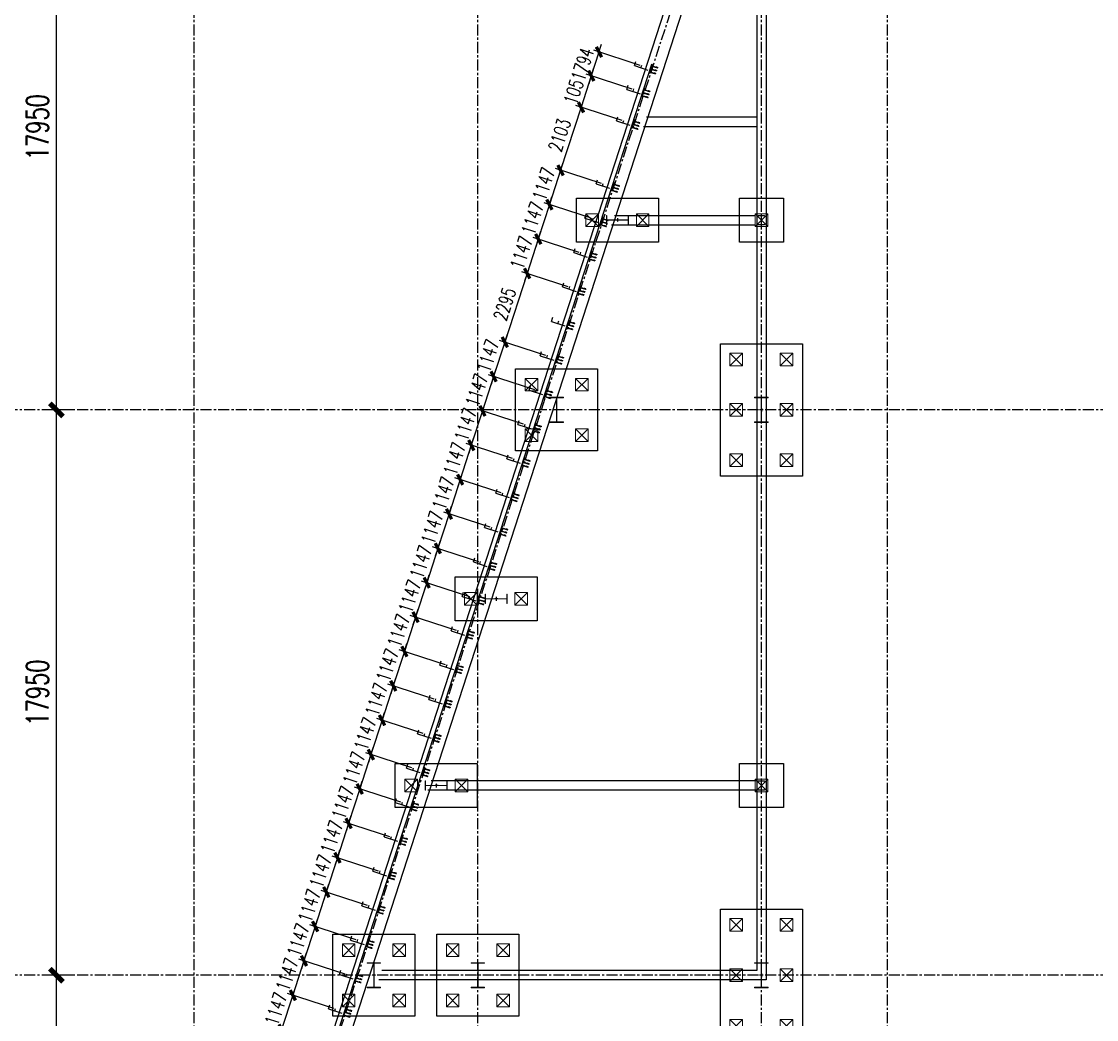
# Model space of a CAD drawing. Extents: x 782294 to 1727252, y -631030 to 17645.
# Drawn here: x 993495 to 1027614, y -552823 to -521138 of the extents above; entities that cross this region are included whole.
import ezdxf

# ---------------------------------------------------------------- set-up
doc = ezdxf.new("R2010")
doc.units = 0
doc.linetypes.add('CENTER', pattern=[2, 1.25, -0.25, 0.25, -0.25])
doc.layers.get('Defpoints').update_dxf_attribs({"color": 210})
for name, color, linetype in [('!ZN1-填充-8', 8, 'Continuous'), ('!ZN3-铝板幕墙-3', 3, 'Continuous'), ('2钢材断面', 2, 'Continuous'), ('30预埋件', 30, 'Continuous'), ('40钢材投影', 40, 'Continuous'), ('A-AXIS-DP', 126, 'Continuous'), ('ALT_CEN-0-30', 1, 'CENTER'), ('DIM', 173, 'Continuous'), ('DOTE', 1, 'CENTER'), ('S-BKL', 4, 'Continuous'), ('S-DOTE1', 140, 'CENTER'), ('S-HATCH1-W', 252, 'Continuous'), ('结构轮廓线', 1, 'Continuous')]:
    doc.layers.add(name, color=color, linetype=linetype)
doc.layers.add('S-col', color=2, linetype='Continuous', lineweight=0)
doc.layers.add('S-zhuang', color=1, linetype='Continuous', lineweight=0)
doc.styles.add('DHTEXT-1', font='romans.shx', dxfattribs={"width": 0.7, "bigfont": 'chinese.shx'})
doc.dimstyles.new('ZN175', dxfattribs={"dimscale": 175, "dimtxt": 2.5, "dimasz": 1.5, "dimexe": 1, "dimexo": 2, "dimgap": 0.9, "dimtad": 1, "dimdec": 0, "dimdsep": 46, "dimtxsty": 'DHTEXT-1', "dimblk": 'ARCHTICK', "dimcen": 2.5, "dimclrd": 173, "dimclre": 173, "dimclrt": 7, "dimazin": 2, "dimtfac": 1, "dimtdec": 0, "dimtix": 1, "dimtmove": 2, "dimatfit": 3, "dimfxl": 0, "dimtolj": 1, "dimtzin": 0, "dimarcsym": 0})
doc.dimstyles.new('ZN280', dxfattribs={"dimscale": 280, "dimtxt": 2.5, "dimasz": 1.5, "dimexe": 1, "dimexo": 2, "dimgap": 0.9, "dimtad": 1, "dimdec": 0, "dimdsep": 46, "dimtxsty": 'DHTEXT-1', "dimblk": 'ARCHTICK', "dimcen": 2.5, "dimclrd": 173, "dimclre": 173, "dimclrt": 7, "dimazin": 2, "dimtfac": 1, "dimtdec": 0, "dimtix": 1, "dimtmove": 2, "dimatfit": 3, "dimfxl": 0, "dimarcsym": 0})

# ---------------------------------------------------------------- blocks, each defined once
blk = doc.blocks.new('_ArchTick')
at = {"color": 0, "linetype": 'ByBlock', "const_width": 0.4}
blk.add_lwpolyline([(-0.5, -0.5), (0.5, 0.5)], dxfattribs=at)
blk = doc.blocks.new('*D1535')
at = {"layer": 'Defpoints', "color": 0, "ltscale": 2800, "transparency": 16777216}
for p in [(-4377, 35900), (-4377, 35900), (-3181, 17950)]:
    blk.add_point(p, dxfattribs=at)
at = {"layer": 'DIM', "color": 173, "linetype": 'ByBlock', "lineweight": -2, "ltscale": 2800, "transparency": 16777216}
for p, q in [((-4377, 17950), (-4377, 35900)), ((-3817, 35900), (-4097, 35900)), ((-3741, 17950), (-4657, 17950))]:
    blk.add_line(p, q, dxfattribs=at)
at = {"layer": 'DIM', "color": 173, "lineweight": -2, "ltscale": 2800, "transparency": 16777216, "xscale": 420, "yscale": 420, "zscale": 420}
for p, rotation in [((-4377, 35900), 90), ((-4377, 17950), 270)]:
    blk.add_blockref('_ArchTick', p, dxfattribs=dict(at, rotation=rotation))
at = {"layer": 'DIM', "color": 7, "ltscale": 2800, "transparency": 16777216, "insert": (-4979, 26925), "char_height": 700, "attachment_point": 5, "rotation": 90, "style": 'DHTEXT-1'}
blk.add_mtext('17950', dxfattribs=at)
blk = doc.blocks.new('*D1536')
at = {"layer": 'Defpoints', "color": 0, "ltscale": 2800, "transparency": 16777216}
for p in [(-4377, 53850), (-4377, 53850), (-4377, 35900)]:
    blk.add_point(p, dxfattribs=at)
at = {"layer": 'DIM', "color": 173, "linetype": 'ByBlock', "lineweight": -2, "ltscale": 2800, "transparency": 16777216}
for p, q in [((-4377, 35900), (-4377, 53850)), ((-3817, 53850), (-4097, 53850)), ((-3817, 35900), (-4097, 35900))]:
    blk.add_line(p, q, dxfattribs=at)
at = {"layer": 'DIM', "color": 173, "lineweight": -2, "ltscale": 2800, "transparency": 16777216, "xscale": 420, "yscale": 420, "zscale": 420}
for p, rotation in [((-4377, 53850), 90), ((-4377, 35900), 270)]:
    blk.add_blockref('_ArchTick', p, dxfattribs=dict(at, rotation=rotation))
at = {"layer": 'DIM', "color": 7, "ltscale": 2800, "transparency": 16777216, "insert": (-4979, 44875), "char_height": 700, "attachment_point": 5, "rotation": 90, "style": 'DHTEXT-1'}
blk.add_mtext('17950', dxfattribs=at)
blk = doc.blocks.new('*D1537')
at = {"layer": 'Defpoints', "color": 0, "ltscale": 2800, "transparency": 16777216}
for p in [(-4377, 71800), (-4377, 71800), (-4377, 53850)]:
    blk.add_point(p, dxfattribs=at)
at = {"layer": 'DIM', "color": 173, "linetype": 'ByBlock', "lineweight": -2, "ltscale": 2800, "transparency": 16777216}
for p, q in [((-4377, 53850), (-4377, 71800)), ((-3817, 71800), (-4097, 71800)), ((-3817, 53850), (-4097, 53850))]:
    blk.add_line(p, q, dxfattribs=at)
at = {"layer": 'DIM', "color": 173, "lineweight": -2, "ltscale": 2800, "transparency": 16777216, "xscale": 420, "yscale": 420, "zscale": 420}
for p, rotation in [((-4377, 71800), 90), ((-4377, 53850), 270)]:
    blk.add_blockref('_ArchTick', p, dxfattribs=dict(at, rotation=rotation))
at = {"layer": 'DIM', "color": 7, "ltscale": 2800, "transparency": 16777216, "insert": (-4979, 62825), "char_height": 700, "attachment_point": 5, "rotation": 90, "style": 'DHTEXT-1'}
blk.add_mtext('17950', dxfattribs=at)
blk = doc.blocks.new('234')
at = {"layer": '!ZN1-填充-8'}
h = blk.add_hatch(color=252, dxfattribs=at)
h.dxf.hatch_style = 1
h.paths.add_polyline_path([(-105, -10), (-113, -10), (-105, -18)])
h = blk.add_hatch(color=252, dxfattribs=at)
h.dxf.hatch_style = 1
h.paths.add_polyline_path([(-95, -18), (-105, -18), (-105, -10), (-95, -10)])
h = blk.add_hatch(color=252, dxfattribs=at)
h.dxf.hatch_style = 1
h.paths.add_polyline_path([(-95, -10), (-87, -10), (-95, -18)])
h = blk.add_hatch(color=252, dxfattribs=at)
h.dxf.hatch_style = 1
h.paths.add_polyline_path([(-5, -10), (-13, -10), (-5, -18)])
h = blk.add_hatch(color=252, dxfattribs=at)
h.dxf.hatch_style = 1
h.paths.add_polyline_path([(5, -18), (-5, -18), (-5, -10), (5, -10)])
h = blk.add_hatch(color=252, dxfattribs=at)
h.dxf.hatch_style = 1
h.paths.add_polyline_path([(5, -10), (13, -10), (5, -18)])
h = blk.add_hatch(color=252, dxfattribs=at)
h.dxf.hatch_style = 1
h.paths.add_polyline_path([(95, -10), (87, -10), (95, -18)])
h = blk.add_hatch(color=252, dxfattribs=at)
h.dxf.hatch_style = 1
h.paths.add_polyline_path([(105, -18), (95, -18), (95, -10), (105, -10)])
h = blk.add_hatch(color=252, dxfattribs=at)
h.dxf.hatch_style = 1
h.paths.add_polyline_path([(105, -10), (113, -10), (105, -18)])
at = {"layer": '2钢材断面'}
for p, q in [((-150, 0), (-150, -10)), ((150, 0), (-150, 0)), ((150, 0), (150, -10)), ((-94, -10), (-150, -10)), ((0, -10), (-94, -10)), ((106, -10), (0, -10)), ((150, -10), (106, -10))]:
    blk.add_line(p, q, dxfattribs=at)
at = {"layer": '40钢材投影'}
for p, q in [((-105, -18), (-113, -10)), ((-105, -10), (-105, -200)), ((-95, -200), (-105, -200)), ((-95, -10), (-95, -200)), ((-95, -18), (-87, -10)), ((-5, -18), (-13, -10)), ((-5, -10), (-5, -200)), ((5, -200), (-5, -200)), ((5, -10), (5, -200)), ((5, -18), (13, -10)), ((95, -18), (87, -10)), ((95, -10), (95, -200)), ((105, -200), (95, -200)), ((105, -10), (105, -200)), ((105, -18), (113, -10))]:
    blk.add_line(p, q, dxfattribs=at)
for points in [[(-95, -172), (-95, -150), (-85, -150), (-85, -200), (-95, -200), (-95, -184)], [(5, -172), (5, -150), (15, -150), (15, -200), (5, -200), (5, -184)], [(105, -172), (105, -150), (115, -150), (115, -200), (105, -200), (105, -184)]]:
    blk.add_lwpolyline(points, dxfattribs=at)
at = {"layer": 'ALT_CEN-0-30', "ltscale": 0.3}
for p, q in [((-100, 0), (-100, -215)), ((0, 0), (0, -215)), ((100, 0), (100, -215))]:
    blk.add_line(p, q, dxfattribs=at)
blk = doc.blocks.new('20250912155743')
at = {"layer": '40钢材投影', "color": 2, "ltscale": 500, "rotation": 72.02175323771911}
blk.add_blockref('234', (0, 0), dxfattribs=at)
at = {"layer": '30预埋件', "style": 'DHTEXT-1', "text_generation_flag": 6, "width": 0.55}
blk.add_attdef('B', (-95, -80), '', height=450, rotation=251.9335, dxfattribs=at)
blk = doc.blocks.new('20250913102846')
at = {"layer": '结构轮廓线', "ltscale": 500}
for p in [(14480, 64680), (14235, 63925), (13910, 62925), (13262, 60925), (12907, 59834), (12553, 58743), (12199, 57652), (11845, 56560), (11491, 55469), (11137, 54378), (10783, 53287), (10429, 52195), (10075, 51104), (9721, 50013), (9367, 48922), (9013, 47830), (8659, 46739), (8305, 45648), (7951, 44557), (7597, 43465), (7242, 42374), (6888, 41283), (6534, 40192), (6180, 39100), (5826, 38009), (5472, 36918), (5118, 35827), (4764, 34735)]:
    blk.add_blockref('20250912155743', p, dxfattribs=at).add_auto_attribs({'B': 'F'})
blk = doc.blocks.new('*D1019')
at = {"layer": 'Defpoints', "color": 0, "ltscale": 1750, "transparency": 16777216}
for p in [(1013459, -522638), (1011578, -522862), (1013214, -523393)]:
    blk.add_point(p, dxfattribs=at)
at = {"layer": 'DIM', "color": 173, "linetype": 'ByBlock', "lineweight": -2, "ltscale": 1750, "transparency": 16777216}
for p, q in [((1011823, -522107), (1011904, -521858)), ((1011823, -522107), (1011578, -522862)), ((1013126, -522530), (1011656, -522053)), ((1012881, -523285), (1011411, -522808)), ((1011578, -522862), (1011497, -523112))]:
    blk.add_line(p, q, dxfattribs=at)
at = {"layer": 'DIM', "color": 173, "lineweight": -2, "ltscale": 1750, "transparency": 16777216, "xscale": 262.5, "yscale": 262.5, "zscale": 262.5}
for p, rotation in [((1011823, -522107), 252.0217532377262), ((1011578, -522862), 72.02175323772624)]:
    blk.add_blockref('_ArchTick', p, dxfattribs=dict(at, rotation=rotation))
at = {"layer": 'DIM', "color": 7, "ltscale": 1750, "transparency": 16777216, "insert": (1011342, -522369), "char_height": 437.5, "attachment_point": 5, "rotation": 72.0218, "style": 'DHTEXT-1'}
blk.add_mtext('\\A1;794', dxfattribs=at)
blk = doc.blocks.new('*D1020')
at = {"layer": 'Defpoints', "color": 0, "ltscale": 1750, "transparency": 16777216}
for p in [(1013214, -523393), (1011253, -523862), (1012889, -524393)]:
    blk.add_point(p, dxfattribs=at)
at = {"layer": 'DIM', "color": 173, "linetype": 'ByBlock', "lineweight": -2, "ltscale": 1750, "transparency": 16777216}
for p, q in [((1011578, -522862), (1011659, -522612)), ((1011578, -522862), (1011253, -523862)), ((1012881, -523285), (1011411, -522808)), ((1012556, -524285), (1011087, -523808)), ((1011253, -523862), (1011172, -524112))]:
    blk.add_line(p, q, dxfattribs=at)
at = {"layer": 'DIM', "color": 173, "lineweight": -2, "ltscale": 1750, "transparency": 16777216, "xscale": 262.5, "yscale": 262.5, "zscale": 262.5}
for p, rotation in [((1011578, -522862), 252.0217532377263), ((1011253, -523862), 72.02175323772629)]:
    blk.add_blockref('_ArchTick', p, dxfattribs=dict(at, rotation=rotation))
at = {"layer": 'DIM', "color": 7, "ltscale": 1750, "transparency": 16777216, "insert": (1011057, -523246), "char_height": 437.5, "attachment_point": 5, "rotation": 72.0218, "style": 'DHTEXT-1'}
blk.add_mtext('\\A1;1051', dxfattribs=at)
blk = doc.blocks.new('*D1021')
at = {"layer": 'Defpoints', "color": 0, "ltscale": 1750, "transparency": 16777216}
for p in [(1012889, -524393), (1010604, -525862), (1012240, -526393)]:
    blk.add_point(p, dxfattribs=at)
at = {"layer": 'DIM', "color": 173, "linetype": 'ByBlock', "lineweight": -2, "ltscale": 1750, "transparency": 16777216}
for p, q in [((1011253, -523862), (1010604, -525862)), ((1012556, -524285), (1011087, -523808)), ((1011907, -526285), (1010438, -525808))]:
    blk.add_line(p, q, dxfattribs=at)
at = {"layer": 'DIM', "color": 173, "lineweight": -2, "ltscale": 1750, "transparency": 16777216, "xscale": 262.5, "yscale": 262.5, "zscale": 262.5}
for p, rotation in [((1011253, -523862), 72.02175323772632), ((1010604, -525862), 252.0217532377263)]:
    blk.add_blockref('_ArchTick', p, dxfattribs=dict(at, rotation=rotation))
at = {"layer": 'DIM', "color": 7, "ltscale": 1750, "transparency": 16777216, "insert": (1010571, -524746), "char_height": 437.5, "attachment_point": 5, "rotation": 72.0218, "style": 'DHTEXT-1'}
blk.add_mtext('\\A1;2103', dxfattribs=at)
blk = doc.blocks.new('*D1022')
at = {"layer": 'Defpoints', "color": 0, "ltscale": 1750, "transparency": 16777216}
for p in [(1012240, -526393), (1010250, -526953), (1011886, -527484)]:
    blk.add_point(p, dxfattribs=at)
at = {"layer": 'DIM', "color": 173, "linetype": 'ByBlock', "lineweight": -2, "ltscale": 1750, "transparency": 16777216}
for p, q in [((1010604, -525862), (1010685, -525612)), ((1010604, -525862), (1010250, -526953)), ((1011907, -526285), (1010438, -525808)), ((1011553, -527376), (1010084, -526899)), ((1010250, -526953), (1010169, -527203))]:
    blk.add_line(p, q, dxfattribs=at)
at = {"layer": 'DIM', "color": 173, "lineweight": -2, "ltscale": 1750, "transparency": 16777216, "xscale": 262.5, "yscale": 262.5, "zscale": 262.5}
for p, rotation in [((1010604, -525862), 252.0217532377263), ((1010250, -526953), 72.02175323772629)]:
    blk.add_blockref('_ArchTick', p, dxfattribs=dict(at, rotation=rotation))
at = {"layer": 'DIM', "color": 7, "ltscale": 1750, "transparency": 16777216, "insert": (1010069, -526292), "char_height": 437.5, "attachment_point": 5, "rotation": 72.0218, "style": 'DHTEXT-1'}
blk.add_mtext('\\A1;1147', dxfattribs=at)
blk = doc.blocks.new('*D1023')
at = {"layer": 'Defpoints', "color": 0, "ltscale": 1750, "transparency": 16777216}
for p in [(1011886, -527484), (1009896, -528045), (1011532, -528575)]:
    blk.add_point(p, dxfattribs=at)
at = {"layer": 'DIM', "color": 173, "linetype": 'ByBlock', "lineweight": -2, "ltscale": 1750, "transparency": 16777216}
for p, q in [((1010250, -526953), (1010331, -526704)), ((1010250, -526953), (1009896, -528045)), ((1011553, -527376), (1010084, -526899)), ((1011199, -528467), (1009729, -527991)), ((1009896, -528045), (1009815, -528294))]:
    blk.add_line(p, q, dxfattribs=at)
at = {"layer": 'DIM', "color": 173, "lineweight": -2, "ltscale": 1750, "transparency": 16777216, "xscale": 262.5, "yscale": 262.5, "zscale": 262.5}
for p, rotation in [((1010250, -526953), 252.0217532377263), ((1009896, -528045), 72.02175323772629)]:
    blk.add_blockref('_ArchTick', p, dxfattribs=dict(at, rotation=rotation))
at = {"layer": 'DIM', "color": 7, "ltscale": 1750, "transparency": 16777216, "insert": (1009715, -527383), "char_height": 437.5, "attachment_point": 5, "rotation": 72.0218, "style": 'DHTEXT-1'}
blk.add_mtext('\\A1;1147', dxfattribs=at)
blk = doc.blocks.new('*D1024')
at = {"layer": 'Defpoints', "color": 0, "ltscale": 1750, "transparency": 16777216}
for p in [(1011532, -528575), (1009542, -529136), (1011178, -529667)]:
    blk.add_point(p, dxfattribs=at)
at = {"layer": 'DIM', "color": 173, "linetype": 'ByBlock', "lineweight": -2, "ltscale": 1750, "transparency": 16777216}
for p, q in [((1009896, -528045), (1009977, -527795)), ((1009896, -528045), (1009542, -529136)), ((1011199, -528467), (1009729, -527991)), ((1010845, -529559), (1009375, -529082)), ((1009542, -529136), (1009461, -529385))]:
    blk.add_line(p, q, dxfattribs=at)
at = {"layer": 'DIM', "color": 173, "lineweight": -2, "ltscale": 1750, "transparency": 16777216, "xscale": 262.5, "yscale": 262.5, "zscale": 262.5}
for p, rotation in [((1009896, -528045), 252.0217532377263), ((1009542, -529136), 72.02175323772629)]:
    blk.add_blockref('_ArchTick', p, dxfattribs=dict(at, rotation=rotation))
at = {"layer": 'DIM', "color": 7, "ltscale": 1750, "transparency": 16777216, "insert": (1009361, -528474), "char_height": 437.5, "attachment_point": 5, "rotation": 72.0218, "style": 'DHTEXT-1'}
blk.add_mtext('\\A1;1147', dxfattribs=at)
blk = doc.blocks.new('*D1025')
at = {"layer": 'Defpoints', "color": 0, "ltscale": 1750, "transparency": 16777216}
for p in [(1011178, -529667), (1008834, -531318), (1010470, -531849)]:
    blk.add_point(p, dxfattribs=at)
at = {"layer": 'DIM', "color": 173, "linetype": 'ByBlock', "lineweight": -2, "ltscale": 1750, "transparency": 16777216}
for p, q in [((1009542, -529136), (1008834, -531318)), ((1010845, -529559), (1009375, -529082)), ((1010137, -531741), (1008667, -531264))]:
    blk.add_line(p, q, dxfattribs=at)
at = {"layer": 'DIM', "color": 173, "lineweight": -2, "ltscale": 1750, "transparency": 16777216, "xscale": 262.5, "yscale": 262.5, "zscale": 262.5}
for p, rotation in [((1009542, -529136), 72.02175323772632), ((1008834, -531318), 252.0217532377263)]:
    blk.add_blockref('_ArchTick', p, dxfattribs=dict(at, rotation=rotation))
at = {"layer": 'DIM', "color": 7, "ltscale": 1750, "transparency": 16777216, "insert": (1008830, -530111), "char_height": 437.5, "attachment_point": 5, "rotation": 72.0218, "style": 'DHTEXT-1'}
blk.add_mtext('\\A1;2295', dxfattribs=at)
blk = doc.blocks.new('*D1026')
at = {"layer": 'Defpoints', "color": 0, "ltscale": 1750, "transparency": 16777216}
for p in [(1010470, -531849), (1008479, -532410), (1010116, -532940)]:
    blk.add_point(p, dxfattribs=at)
at = {"layer": 'DIM', "color": 173, "linetype": 'ByBlock', "lineweight": -2, "ltscale": 1750, "transparency": 16777216}
for p, q in [((1008834, -531318), (1008915, -531069)), ((1008834, -531318), (1008479, -532410)), ((1010137, -531741), (1008667, -531264)), ((1009783, -532832), (1008313, -532355)), ((1008479, -532410), (1008398, -532659))]:
    blk.add_line(p, q, dxfattribs=at)
at = {"layer": 'DIM', "color": 173, "lineweight": -2, "ltscale": 1750, "transparency": 16777216, "xscale": 262.5, "yscale": 262.5, "zscale": 262.5}
for p, rotation in [((1008834, -531318), 252.0217532377263), ((1008479, -532410), 72.02175323772629)]:
    blk.add_blockref('_ArchTick', p, dxfattribs=dict(at, rotation=rotation))
at = {"layer": 'DIM', "color": 7, "ltscale": 1750, "transparency": 16777216, "insert": (1008299, -531748), "char_height": 437.5, "attachment_point": 5, "rotation": 72.0218, "style": 'DHTEXT-1'}
blk.add_mtext('\\A1;1147', dxfattribs=at)
blk = doc.blocks.new('*D1027')
at = {"layer": 'Defpoints', "color": 0, "ltscale": 1750, "transparency": 16777216}
for p in [(1010116, -532940), (1008125, -533501), (1009762, -534032)]:
    blk.add_point(p, dxfattribs=at)
at = {"layer": 'DIM', "color": 173, "linetype": 'ByBlock', "lineweight": -2, "ltscale": 1750, "transparency": 16777216}
for p, q in [((1008479, -532410), (1008561, -532160)), ((1008479, -532410), (1008125, -533501)), ((1009783, -532832), (1008313, -532355)), ((1009429, -533924), (1007959, -533447)), ((1008125, -533501), (1008044, -533750))]:
    blk.add_line(p, q, dxfattribs=at)
at = {"layer": 'DIM', "color": 173, "lineweight": -2, "ltscale": 1750, "transparency": 16777216, "xscale": 262.5, "yscale": 262.5, "zscale": 262.5}
for p, rotation in [((1008479, -532410), 252.0217532377263), ((1008125, -533501), 72.02175323772629)]:
    blk.add_blockref('_ArchTick', p, dxfattribs=dict(at, rotation=rotation))
at = {"layer": 'DIM', "color": 7, "ltscale": 1750, "transparency": 16777216, "insert": (1007945, -532839), "char_height": 437.5, "attachment_point": 5, "rotation": 72.0218, "style": 'DHTEXT-1'}
blk.add_mtext('\\A1;1147', dxfattribs=at)
blk = doc.blocks.new('*D1028')
at = {"layer": 'Defpoints', "color": 0, "ltscale": 1750, "transparency": 16777216}
for p in [(1009762, -534032), (1007771, -534592), (1009408, -535123)]:
    blk.add_point(p, dxfattribs=at)
at = {"layer": 'DIM', "color": 173, "linetype": 'ByBlock', "lineweight": -2, "ltscale": 1750, "transparency": 16777216}
for p, q in [((1008125, -533501), (1008206, -533251)), ((1008125, -533501), (1007771, -534592)), ((1009429, -533924), (1007959, -533447)), ((1009075, -535015), (1007605, -534538)), ((1007771, -534592), (1007690, -534842))]:
    blk.add_line(p, q, dxfattribs=at)
at = {"layer": 'DIM', "color": 173, "lineweight": -2, "ltscale": 1750, "transparency": 16777216, "xscale": 262.5, "yscale": 262.5, "zscale": 262.5}
for p, rotation in [((1008125, -533501), 252.0217532377263), ((1007771, -534592), 72.02175323772629)]:
    blk.add_blockref('_ArchTick', p, dxfattribs=dict(at, rotation=rotation))
at = {"layer": 'DIM', "color": 7, "ltscale": 1750, "transparency": 16777216, "insert": (1007590, -533930), "char_height": 437.5, "attachment_point": 5, "rotation": 72.0218, "style": 'DHTEXT-1'}
blk.add_mtext('\\A1;1147', dxfattribs=at)
blk = doc.blocks.new('*D1029')
at = {"layer": 'Defpoints', "color": 0, "ltscale": 1750, "transparency": 16777216}
for p in [(1009408, -535123), (1007417, -535683), (1009054, -536214)]:
    blk.add_point(p, dxfattribs=at)
at = {"layer": 'DIM', "color": 173, "linetype": 'ByBlock', "lineweight": -2, "ltscale": 1750, "transparency": 16777216}
for p, q in [((1007771, -534592), (1007417, -535683)), ((1009075, -535015), (1007605, -534538)), ((1007771, -534592), (1007852, -534342)), ((1008721, -536106), (1007251, -535629)), ((1007417, -535683), (1007336, -535933))]:
    blk.add_line(p, q, dxfattribs=at)
at = {"layer": 'DIM', "color": 173, "lineweight": -2, "ltscale": 1750, "transparency": 16777216, "xscale": 262.5, "yscale": 262.5, "zscale": 262.5}
for p, rotation in [((1007771, -534592), 252.0217532377263), ((1007417, -535683), 72.02175323772629)]:
    blk.add_blockref('_ArchTick', p, dxfattribs=dict(at, rotation=rotation))
at = {"layer": 'DIM', "color": 7, "ltscale": 1750, "transparency": 16777216, "insert": (1007236, -535021), "char_height": 437.5, "attachment_point": 5, "rotation": 72.0218, "style": 'DHTEXT-1'}
blk.add_mtext('\\A1;1147', dxfattribs=at)
blk = doc.blocks.new('*D1030')
at = {"layer": 'Defpoints', "color": 0, "ltscale": 1750, "transparency": 16777216}
for p in [(1009054, -536214), (1007063, -536774), (1008699, -537305)]:
    blk.add_point(p, dxfattribs=at)
at = {"layer": 'DIM', "color": 173, "linetype": 'ByBlock', "lineweight": -2, "ltscale": 1750, "transparency": 16777216}
for p, q in [((1008721, -536106), (1007251, -535629)), ((1007417, -535683), (1007498, -535434)), ((1007417, -535683), (1007063, -536774)), ((1008367, -537197), (1006897, -536720)), ((1007063, -536774), (1006982, -537024))]:
    blk.add_line(p, q, dxfattribs=at)
at = {"layer": 'DIM', "color": 173, "lineweight": -2, "ltscale": 1750, "transparency": 16777216, "xscale": 262.5, "yscale": 262.5, "zscale": 262.5}
for p, rotation in [((1007417, -535683), 252.0217532377263), ((1007063, -536774), 72.02175323772629)]:
    blk.add_blockref('_ArchTick', p, dxfattribs=dict(at, rotation=rotation))
at = {"layer": 'DIM', "color": 7, "ltscale": 1750, "transparency": 16777216, "insert": (1006882, -536113), "char_height": 437.5, "attachment_point": 5, "rotation": 72.0218, "style": 'DHTEXT-1'}
blk.add_mtext('\\A1;1147', dxfattribs=at)
blk = doc.blocks.new('*D1031')
at = {"layer": 'Defpoints', "color": 0, "ltscale": 1750, "transparency": 16777216}
for p in [(1008699, -537305), (1006709, -537866), (1008345, -538397)]:
    blk.add_point(p, dxfattribs=at)
at = {"layer": 'DIM', "color": 173, "linetype": 'ByBlock', "lineweight": -2, "ltscale": 1750, "transparency": 16777216}
for p, q in [((1007063, -536774), (1007144, -536525)), ((1007063, -536774), (1006709, -537866)), ((1008367, -537197), (1006897, -536720)), ((1008012, -538289), (1006542, -537812)), ((1006709, -537866), (1006628, -538115))]:
    blk.add_line(p, q, dxfattribs=at)
at = {"layer": 'DIM', "color": 173, "lineweight": -2, "ltscale": 1750, "transparency": 16777216, "xscale": 262.5, "yscale": 262.5, "zscale": 262.5}
for p, rotation in [((1007063, -536774), 252.0217532377263), ((1006709, -537866), 72.02175323772629)]:
    blk.add_blockref('_ArchTick', p, dxfattribs=dict(at, rotation=rotation))
at = {"layer": 'DIM', "color": 7, "ltscale": 1750, "transparency": 16777216, "insert": (1006528, -537204), "char_height": 437.5, "attachment_point": 5, "rotation": 72.0218, "style": 'DHTEXT-1'}
blk.add_mtext('\\A1;1147', dxfattribs=at)
blk = doc.blocks.new('*D1032')
at = {"layer": 'Defpoints', "color": 0, "ltscale": 1750, "transparency": 16777216}
for p in [(1008345, -538397), (1006355, -538957), (1007991, -539488)]:
    blk.add_point(p, dxfattribs=at)
at = {"layer": 'DIM', "color": 173, "linetype": 'ByBlock', "lineweight": -2, "ltscale": 1750, "transparency": 16777216}
for p, q in [((1006709, -537866), (1006790, -537616)), ((1006709, -537866), (1006355, -538957)), ((1008012, -538289), (1006542, -537812)), ((1007658, -539380), (1006188, -538903)), ((1006355, -538957), (1006274, -539207))]:
    blk.add_line(p, q, dxfattribs=at)
at = {"layer": 'DIM', "color": 173, "lineweight": -2, "ltscale": 1750, "transparency": 16777216, "xscale": 262.5, "yscale": 262.5, "zscale": 262.5}
for p, rotation in [((1006709, -537866), 252.0217532377263), ((1006355, -538957), 72.02175323772629)]:
    blk.add_blockref('_ArchTick', p, dxfattribs=dict(at, rotation=rotation))
at = {"layer": 'DIM', "color": 7, "ltscale": 1750, "transparency": 16777216, "insert": (1006174, -538295), "char_height": 437.5, "attachment_point": 5, "rotation": 72.0218, "style": 'DHTEXT-1'}
blk.add_mtext('\\A1;1147', dxfattribs=at)
blk = doc.blocks.new('*D1033')
at = {"layer": 'Defpoints', "color": 0, "ltscale": 1750, "transparency": 16777216}
for p in [(1007991, -539488), (1006001, -540048), (1007637, -540579)]:
    blk.add_point(p, dxfattribs=at)
at = {"layer": 'DIM', "color": 173, "linetype": 'ByBlock', "lineweight": -2, "ltscale": 1750, "transparency": 16777216}
for p, q in [((1006355, -538957), (1006436, -538707)), ((1006355, -538957), (1006001, -540048)), ((1007658, -539380), (1006188, -538903)), ((1007304, -540471), (1005834, -539994)), ((1006001, -540048), (1005920, -540298))]:
    blk.add_line(p, q, dxfattribs=at)
at = {"layer": 'DIM', "color": 173, "lineweight": -2, "ltscale": 1750, "transparency": 16777216, "xscale": 262.5, "yscale": 262.5, "zscale": 262.5}
for p, rotation in [((1006355, -538957), 252.0217532377263), ((1006001, -540048), 72.02175323772629)]:
    blk.add_blockref('_ArchTick', p, dxfattribs=dict(at, rotation=rotation))
at = {"layer": 'DIM', "color": 7, "ltscale": 1750, "transparency": 16777216, "insert": (1005820, -539386), "char_height": 437.5, "attachment_point": 5, "rotation": 72.0218, "style": 'DHTEXT-1'}
blk.add_mtext('\\A1;1147', dxfattribs=at)
blk = doc.blocks.new('*D1034')
at = {"layer": 'Defpoints', "color": 0, "ltscale": 1750, "transparency": 16777216}
for p in [(1007637, -540579), (1005647, -541139), (1007283, -541671)]:
    blk.add_point(p, dxfattribs=at)
at = {"layer": 'DIM', "color": 173, "linetype": 'ByBlock', "lineweight": -2, "ltscale": 1750, "transparency": 16777216}
for p, q in [((1006001, -540048), (1005647, -541139)), ((1007304, -540471), (1005834, -539994)), ((1006001, -540048), (1006082, -539798)), ((1006950, -541562), (1005480, -541085)), ((1005647, -541139), (1005566, -541389))]:
    blk.add_line(p, q, dxfattribs=at)
at = {"layer": 'DIM', "color": 173, "lineweight": -2, "ltscale": 1750, "transparency": 16777216, "xscale": 262.5, "yscale": 262.5, "zscale": 262.5}
for p, rotation in [((1006001, -540048), 252.0217532377263), ((1005647, -541139), 72.02175323772629)]:
    blk.add_blockref('_ArchTick', p, dxfattribs=dict(at, rotation=rotation))
at = {"layer": 'DIM', "color": 7, "ltscale": 1750, "transparency": 16777216, "insert": (1005466, -540478), "char_height": 437.5, "attachment_point": 5, "rotation": 72.0218, "style": 'DHTEXT-1'}
blk.add_mtext('\\A1;1147', dxfattribs=at)
blk = doc.blocks.new('*D1035')
at = {"layer": 'Defpoints', "color": 0, "ltscale": 1750, "transparency": 16777216}
for p in [(1007283, -541671), (1005293, -542231), (1006929, -542762)]:
    blk.add_point(p, dxfattribs=at)
at = {"layer": 'DIM', "color": 173, "linetype": 'ByBlock', "lineweight": -2, "ltscale": 1750, "transparency": 16777216}
for p, q in [((1006950, -541562), (1005480, -541085)), ((1005647, -541139), (1005728, -540890)), ((1005647, -541139), (1005293, -542231)), ((1006596, -542654), (1005126, -542177)), ((1005293, -542231), (1005212, -542480))]:
    blk.add_line(p, q, dxfattribs=at)
at = {"layer": 'DIM', "color": 173, "lineweight": -2, "ltscale": 1750, "transparency": 16777216, "xscale": 262.5, "yscale": 262.5, "zscale": 262.5}
for p, rotation in [((1005647, -541139), 252.0217532377263), ((1005293, -542231), 72.02175323772629)]:
    blk.add_blockref('_ArchTick', p, dxfattribs=dict(at, rotation=rotation))
at = {"layer": 'DIM', "color": 7, "ltscale": 1750, "transparency": 16777216, "insert": (1005112, -541569), "char_height": 437.5, "attachment_point": 5, "rotation": 72.0218, "style": 'DHTEXT-1'}
blk.add_mtext('\\A1;1147', dxfattribs=at)
blk = doc.blocks.new('*D1036')
at = {"layer": 'Defpoints', "color": 0, "ltscale": 1750, "transparency": 16777216}
for p in [(1006929, -542762), (1004938, -543322), (1006575, -543853)]:
    blk.add_point(p, dxfattribs=at)
at = {"layer": 'DIM', "color": 173, "linetype": 'ByBlock', "lineweight": -2, "ltscale": 1750, "transparency": 16777216}
for p, q in [((1005293, -542231), (1005374, -541981)), ((1005293, -542231), (1004938, -543322)), ((1006596, -542654), (1005126, -542177)), ((1006242, -543745), (1004772, -543268)), ((1004938, -543322), (1004857, -543572))]:
    blk.add_line(p, q, dxfattribs=at)
at = {"layer": 'DIM', "color": 173, "lineweight": -2, "ltscale": 1750, "transparency": 16777216, "xscale": 262.5, "yscale": 262.5, "zscale": 262.5}
for p, rotation in [((1005293, -542231), 252.0217532377263), ((1004938, -543322), 72.02175323772629)]:
    blk.add_blockref('_ArchTick', p, dxfattribs=dict(at, rotation=rotation))
at = {"layer": 'DIM', "color": 7, "ltscale": 1750, "transparency": 16777216, "insert": (1004758, -542660), "char_height": 437.5, "attachment_point": 5, "rotation": 72.0218, "style": 'DHTEXT-1'}
blk.add_mtext('\\A1;1147', dxfattribs=at)
blk = doc.blocks.new('*D1037')
at = {"layer": 'Defpoints', "color": 0, "ltscale": 1750, "transparency": 16777216}
for p in [(1006575, -543853), (1004584, -544413), (1006221, -544944)]:
    blk.add_point(p, dxfattribs=at)
at = {"layer": 'DIM', "color": 173, "linetype": 'ByBlock', "lineweight": -2, "ltscale": 1750, "transparency": 16777216}
for p, q in [((1004938, -543322), (1005019, -543072)), ((1004938, -543322), (1004584, -544413)), ((1006242, -543745), (1004772, -543268)), ((1005888, -544836), (1004418, -544359)), ((1004584, -544413), (1004503, -544663))]:
    blk.add_line(p, q, dxfattribs=at)
at = {"layer": 'DIM', "color": 173, "lineweight": -2, "ltscale": 1750, "transparency": 16777216, "xscale": 262.5, "yscale": 262.5, "zscale": 262.5}
for p, rotation in [((1004938, -543322), 252.0217532377263), ((1004584, -544413), 72.02175323772629)]:
    blk.add_blockref('_ArchTick', p, dxfattribs=dict(at, rotation=rotation))
at = {"layer": 'DIM', "color": 7, "ltscale": 1750, "transparency": 16777216, "insert": (1004403, -543751), "char_height": 437.5, "attachment_point": 5, "rotation": 72.0218, "style": 'DHTEXT-1'}
blk.add_mtext('\\A1;1147', dxfattribs=at)
blk = doc.blocks.new('*D1038')
at = {"layer": 'Defpoints', "color": 0, "ltscale": 1750, "transparency": 16777216}
for p in [(1006221, -544944), (1004230, -545504), (1005867, -546035)]:
    blk.add_point(p, dxfattribs=at)
at = {"layer": 'DIM', "color": 173, "linetype": 'ByBlock', "lineweight": -2, "ltscale": 1750, "transparency": 16777216}
for p, q in [((1004584, -544413), (1004665, -544163)), ((1004584, -544413), (1004230, -545504)), ((1005888, -544836), (1004418, -544359)), ((1005534, -545927), (1004064, -545450)), ((1004230, -545504), (1004149, -545754))]:
    blk.add_line(p, q, dxfattribs=at)
at = {"layer": 'DIM', "color": 173, "lineweight": -2, "ltscale": 1750, "transparency": 16777216, "xscale": 262.5, "yscale": 262.5, "zscale": 262.5}
for p, rotation in [((1004584, -544413), 252.0217532377263), ((1004230, -545504), 72.02175323772629)]:
    blk.add_blockref('_ArchTick', p, dxfattribs=dict(at, rotation=rotation))
at = {"layer": 'DIM', "color": 7, "ltscale": 1750, "transparency": 16777216, "insert": (1004049, -544843), "char_height": 437.5, "attachment_point": 5, "rotation": 72.0218, "style": 'DHTEXT-1'}
blk.add_mtext('\\A1;1147', dxfattribs=at)
blk = doc.blocks.new('*D1039')
at = {"layer": 'Defpoints', "color": 0, "ltscale": 1750, "transparency": 16777216}
for p in [(1005867, -546035), (1003876, -546596), (1005513, -547127)]:
    blk.add_point(p, dxfattribs=at)
at = {"layer": 'DIM', "color": 173, "linetype": 'ByBlock', "lineweight": -2, "ltscale": 1750, "transparency": 16777216}
for p, q in [((1004230, -545504), (1003876, -546596)), ((1005534, -545927), (1004064, -545450)), ((1004230, -545504), (1004311, -545255)), ((1005180, -547019), (1003710, -546542)), ((1003876, -546596), (1003795, -546845))]:
    blk.add_line(p, q, dxfattribs=at)
at = {"layer": 'DIM', "color": 173, "lineweight": -2, "ltscale": 1750, "transparency": 16777216, "xscale": 262.5, "yscale": 262.5, "zscale": 262.5}
for p, rotation in [((1004230, -545504), 252.0217532377263), ((1003876, -546596), 72.02175323772629)]:
    blk.add_blockref('_ArchTick', p, dxfattribs=dict(at, rotation=rotation))
at = {"layer": 'DIM', "color": 7, "ltscale": 1750, "transparency": 16777216, "insert": (1003695, -545934), "char_height": 437.5, "attachment_point": 5, "rotation": 72.0218, "style": 'DHTEXT-1'}
blk.add_mtext('\\A1;1147', dxfattribs=at)
blk = doc.blocks.new('*D1040')
at = {"layer": 'Defpoints', "color": 0, "ltscale": 1750, "transparency": 16777216}
for p in [(1005513, -547127), (1003522, -547687), (1005159, -548218)]:
    blk.add_point(p, dxfattribs=at)
at = {"layer": 'DIM', "color": 173, "linetype": 'ByBlock', "lineweight": -2, "ltscale": 1750, "transparency": 16777216}
for p, q in [((1005180, -547019), (1003710, -546542)), ((1003876, -546596), (1003957, -546346)), ((1003876, -546596), (1003522, -547687)), ((1004826, -548110), (1003356, -547633)), ((1003522, -547687), (1003441, -547937))]:
    blk.add_line(p, q, dxfattribs=at)
at = {"layer": 'DIM', "color": 173, "lineweight": -2, "ltscale": 1750, "transparency": 16777216, "xscale": 262.5, "yscale": 262.5, "zscale": 262.5}
for p, rotation in [((1003876, -546596), 252.0217532377263), ((1003522, -547687), 72.02175323772629)]:
    blk.add_blockref('_ArchTick', p, dxfattribs=dict(at, rotation=rotation))
at = {"layer": 'DIM', "color": 7, "ltscale": 1750, "transparency": 16777216, "insert": (1003341, -547025), "char_height": 437.5, "attachment_point": 5, "rotation": 72.0218, "style": 'DHTEXT-1'}
blk.add_mtext('\\A1;1147', dxfattribs=at)
blk = doc.blocks.new('*D1041')
at = {"layer": 'Defpoints', "color": 0, "ltscale": 1750, "transparency": 16777216}
for p in [(1005159, -548218), (1003168, -548778), (1004805, -549309)]:
    blk.add_point(p, dxfattribs=at)
at = {"layer": 'DIM', "color": 173, "linetype": 'ByBlock', "lineweight": -2, "ltscale": 1750, "transparency": 16777216}
for p, q in [((1003522, -547687), (1003603, -547437)), ((1003522, -547687), (1003168, -548778)), ((1004826, -548110), (1003356, -547633)), ((1004472, -549201), (1003001, -548724)), ((1003168, -548778), (1003087, -549028))]:
    blk.add_line(p, q, dxfattribs=at)
at = {"layer": 'DIM', "color": 173, "lineweight": -2, "ltscale": 1750, "transparency": 16777216, "xscale": 262.5, "yscale": 262.5, "zscale": 262.5}
for p, rotation in [((1003522, -547687), 252.0217532377263), ((1003168, -548778), 72.02175323772629)]:
    blk.add_blockref('_ArchTick', p, dxfattribs=dict(at, rotation=rotation))
at = {"layer": 'DIM', "color": 7, "ltscale": 1750, "transparency": 16777216, "insert": (1002987, -548116), "char_height": 437.5, "attachment_point": 5, "rotation": 72.0218, "style": 'DHTEXT-1'}
blk.add_mtext('\\A1;1147', dxfattribs=at)
blk = doc.blocks.new('*D1042')
at = {"layer": 'Defpoints', "color": 0, "ltscale": 1750, "transparency": 16777216}
for p in [(1004805, -549309), (1002814, -549869), (1004451, -550400)]:
    blk.add_point(p, dxfattribs=at)
at = {"layer": 'DIM', "color": 173, "linetype": 'ByBlock', "lineweight": -2, "ltscale": 1750, "transparency": 16777216}
for p, q in [((1003168, -548778), (1003249, -548528)), ((1003168, -548778), (1002814, -549869)), ((1004472, -549201), (1003001, -548724)), ((1004118, -550292), (1002647, -549815)), ((1002814, -549869), (1002733, -550119))]:
    blk.add_line(p, q, dxfattribs=at)
at = {"layer": 'DIM', "color": 173, "lineweight": -2, "ltscale": 1750, "transparency": 16777216, "xscale": 262.5, "yscale": 262.5, "zscale": 262.5}
for p, rotation in [((1003168, -548778), 252.0217532377263), ((1002814, -549869), 72.02175323772629)]:
    blk.add_blockref('_ArchTick', p, dxfattribs=dict(at, rotation=rotation))
at = {"layer": 'DIM', "color": 7, "ltscale": 1750, "transparency": 16777216, "insert": (1002633, -549208), "char_height": 437.5, "attachment_point": 5, "rotation": 72.0218, "style": 'DHTEXT-1'}
blk.add_mtext('\\A1;1147', dxfattribs=at)
blk = doc.blocks.new('*D1043')
at = {"layer": 'Defpoints', "color": 0, "ltscale": 1750, "transparency": 16777216}
for p in [(1004451, -550400), (1002460, -550961), (1004097, -551492)]:
    blk.add_point(p, dxfattribs=at)
at = {"layer": 'DIM', "color": 173, "linetype": 'ByBlock', "lineweight": -2, "ltscale": 1750, "transparency": 16777216}
for p, q in [((1002814, -549869), (1002895, -549620)), ((1002814, -549869), (1002460, -550961)), ((1004118, -550292), (1002647, -549815)), ((1003764, -551384), (1002293, -550907)), ((1002460, -550961), (1002379, -551210))]:
    blk.add_line(p, q, dxfattribs=at)
at = {"layer": 'DIM', "color": 173, "lineweight": -2, "ltscale": 1750, "transparency": 16777216, "xscale": 262.5, "yscale": 262.5, "zscale": 262.5}
for p, rotation in [((1002814, -549869), 252.0217532377263), ((1002460, -550961), 72.02175323772629)]:
    blk.add_blockref('_ArchTick', p, dxfattribs=dict(at, rotation=rotation))
at = {"layer": 'DIM', "color": 7, "ltscale": 1750, "transparency": 16777216, "insert": (1002279, -550299), "char_height": 437.5, "attachment_point": 5, "rotation": 72.0218, "style": 'DHTEXT-1'}
blk.add_mtext('\\A1;1147', dxfattribs=at)
blk = doc.blocks.new('*D1044')
at = {"layer": 'Defpoints', "color": 0, "ltscale": 1750, "transparency": 16777216}
for p in [(1004097, -551492), (1002106, -552052), (1003743, -552583)]:
    blk.add_point(p, dxfattribs=at)
at = {"layer": 'DIM', "color": 173, "linetype": 'ByBlock', "lineweight": -2, "ltscale": 1750, "transparency": 16777216}
for p, q in [((1002460, -550961), (1002106, -552052)), ((1003764, -551384), (1002293, -550907)), ((1002460, -550961), (1002541, -550711)), ((1003410, -552475), (1001939, -551998)), ((1002106, -552052), (1002025, -552301))]:
    blk.add_line(p, q, dxfattribs=at)
at = {"layer": 'DIM', "color": 173, "lineweight": -2, "ltscale": 1750, "transparency": 16777216, "xscale": 262.5, "yscale": 262.5, "zscale": 262.5}
for p, rotation in [((1002460, -550961), 252.0217532377263), ((1002106, -552052), 72.02175323772629)]:
    blk.add_blockref('_ArchTick', p, dxfattribs=dict(at, rotation=rotation))
at = {"layer": 'DIM', "color": 7, "ltscale": 1750, "transparency": 16777216, "insert": (1001925, -551390), "char_height": 437.5, "attachment_point": 5, "rotation": 72.0218, "style": 'DHTEXT-1'}
blk.add_mtext('\\A1;1147', dxfattribs=at)
blk = doc.blocks.new('*D1045')
at = {"layer": 'Defpoints', "color": 0, "ltscale": 1750, "transparency": 16777216}
for p in [(1003743, -552583), (1001751, -553143), (1003388, -553674)]:
    blk.add_point(p, dxfattribs=at)
at = {"layer": 'DIM', "color": 173, "linetype": 'ByBlock', "lineweight": -2, "ltscale": 1750, "transparency": 16777216}
for p, q in [((1003410, -552475), (1001939, -551998)), ((1002106, -552052), (1002187, -551802)), ((1002106, -552052), (1001751, -553143)), ((1003055, -553566), (1001585, -553089)), ((1001751, -553143), (1001670, -553393))]:
    blk.add_line(p, q, dxfattribs=at)
at = {"layer": 'DIM', "color": 173, "lineweight": -2, "ltscale": 1750, "transparency": 16777216, "xscale": 262.5, "yscale": 262.5, "zscale": 262.5}
for p, rotation in [((1002106, -552052), 252.0217532377263), ((1001751, -553143), 72.02175323772629)]:
    blk.add_blockref('_ArchTick', p, dxfattribs=dict(at, rotation=rotation))
at = {"layer": 'DIM', "color": 7, "ltscale": 1750, "transparency": 16777216, "insert": (1001571, -552481), "char_height": 437.5, "attachment_point": 5, "rotation": 72.0218, "style": 'DHTEXT-1'}
blk.add_mtext('\\A1;1147', dxfattribs=at)
blk = doc.blocks.new('20250922151400')
at = {"layer": 'S-col'}
blk.add_lwpolyline([(-195790, 766820), (-195490, 766820), (-195490, 766808), (-195636, 766808), (-195636, 766132), (-195490, 766132), (-195490, 766120), (-195790, 766120), (-195790, 766132), (-195644, 766132), (-195644, 766808), (-195790, 766808)], close=True, dxfattribs=at)
blk = doc.blocks.new('S-ZHUANG-400')
at = {"layer": 'S-zhuang'}
for p, q in [((200, -200), (-200, 200)), ((-200, -200), (200, 200))]:
    blk.add_line(p, q, dxfattribs=at)
blk.add_lwpolyline([(-200, 200), (200, 200), (200, -200), (-200, -200)], close=True, dxfattribs=at)
blk = doc.blocks.new('CT6')
at = {"layer": 'S-DOTE1', "ltscale": 0.25}
for p, q in [((-233268, -322505), (-233388, -322505)), ((-233328, -322445), (-233328, -322565))]:
    blk.add_line(p, q, dxfattribs=at)
at = {"layer": 'S-HATCH1-W'}
blk.add_lwpolyline([(-234628, -324605), (-234628, -320405), (-232028, -320405), (-232028, -324605)], close=True, dxfattribs=at)
at = {"layer": 'S-zhuang', "rotation": 90.00000000000001}
for p in [(-234128, -320905), (-232528, -320905), (-234128, -322505), (-232528, -322505), (-234128, -324105), (-232528, -324105)]:
    blk.add_blockref('S-ZHUANG-400', p, dxfattribs=at)
blk = doc.blocks.new('CT4')
at = {"layer": 'S-DOTE1', "ltscale": 0.25}
for p, q in [((-100031, -169182), (-100031, -169302)), ((-99971, -169242), (-100091, -169242))]:
    blk.add_line(p, q, dxfattribs=at)
at = {"layer": 'S-HATCH1-W'}
blk.add_lwpolyline([(-101331, -170542), (-101331, -167942), (-98731, -167942), (-98731, -170542)], close=True, dxfattribs=at)
at = {"layer": 'S-zhuang', "rotation": 90}
for p in [(-100831, -168442), (-99231, -168442), (-100831, -170042), (-99231, -170042)]:
    blk.add_blockref('S-ZHUANG-400', p, dxfattribs=at)
blk = doc.blocks.new('CT2')
at = {"layer": 'S-DOTE1', "ltscale": 0.25}
for p, q in [((-193565, -187166), (-193685, -187166)), ((-193625, -187226), (-193625, -187106))]:
    blk.add_line(p, q, dxfattribs=at)
at = {"layer": 'S-HATCH1-W'}
blk.add_lwpolyline([(-194325, -185866), (-192925, -185866), (-192925, -188466), (-194325, -188466)], close=True, dxfattribs=at)
at = {"layer": 'S-zhuang'}
for p in [(-193625, -186366), (-193625, -187966)]:
    blk.add_blockref('S-ZHUANG-400', p, dxfattribs=at)
blk = doc.blocks.new('CT1')
at = {"layer": 'S-HATCH1-W'}
blk.add_lwpolyline([(-91607, -249948), (-91607, -248548), (-90207, -248548), (-90207, -249948)], close=True, dxfattribs=at)
at = {"layer": 'S-zhuang', "rotation": 90.00000000000001}
blk.add_blockref('S-ZHUANG-400', (-90907, -249248), dxfattribs=at)
blk = doc.blocks.new('A$C46867589')
at = {"layer": 'S-BKL'}
for p, q in [((-693, 18404), (16746, 72150)), ((-169, 18235), (17162, 71651)), ((17850, 71651), (17850, 36050)), ((18150, 71651), (18150, 35750)), ((14351, 63150), (17850, 63150)), ((14254, 62850), (17850, 62850)), ((13240, 59726), (17800, 59726)), ((13337, 60026), (17800, 60026)), ((17850, 42076), (7513, 42076)), ((17850, 41776), (7416, 41776)), ((17850, 36050), (5956, 36050)), ((18150, 35750), (5859, 35750))]:
    blk.add_line(p, q, dxfattribs=at)
at = {"layer": 'S-col'}
for points in [[(17900, 60026), (18100, 60026), (18100, 60014), (18004, 60014), (18004, 59738), (18100, 59738), (18100, 59726), (17900, 59726), (17900, 59738), (17996, 59738), (17996, 60014), (17900, 60014)], [(11285, 54250), (11715, 54250), (11715, 54232), (11506, 54232), (11506, 53468), (11715, 53468), (11715, 53450), (11285, 53450), (11285, 53468), (11494, 53468), (11494, 54232), (11285, 54232)], [(17785, 54250), (18215, 54250), (18215, 54232), (18006, 54232), (18006, 53468), (18215, 53468), (18215, 53450), (17785, 53450), (17785, 53468), (17994, 53468), (17994, 54232), (17785, 54232)], [(17900, 42076), (18100, 42076), (18100, 42064), (18004, 42064), (18004, 41788), (18100, 41788), (18100, 41776), (17900, 41776), (17900, 41788), (17996, 41788), (17996, 42064), (17900, 42064)], [(5485, 36300), (5915, 36300), (5915, 36282), (5706, 36282), (5706, 35518), (5915, 35518), (5915, 35500), (5485, 35500), (5485, 35518), (5694, 35518), (5694, 36282), (5485, 36282)], [(8785, 36300), (9215, 36300), (9215, 36282), (9006, 36282), (9006, 35518), (9215, 35518), (9215, 35500), (8785, 35500), (8785, 35518), (8994, 35518), (8994, 36282), (8785, 36282)], [(17785, 36300), (18215, 36300), (18215, 36282), (18006, 36282), (18006, 35518), (18215, 35518), (18215, 35500), (17785, 35500), (17785, 35518), (17994, 35518), (17994, 36282), (17785, 36282)]]:
    blk.add_lwpolyline(points, close=True, dxfattribs=at)
at = {"layer": 'S-col', "rotation": 90}
for p in [(779900, 255516), (776048, 243490), (774150, 237566)]:
    blk.add_blockref('20250922151400', p, dxfattribs=at)
at = {"layer": 'S-zhuang', "rotation": 90}
for p in [(-173736, 253501), (-177588, 241475), (-179486, 235551)]:
    blk.add_blockref('CT2', p, dxfattribs=at)
at = {"layer": 'S-zhuang'}
for name, p in [('CT1', (108907, 309124)), ('CT6', (251328, 376355)), ('CT4', (111531, 223092)), ('CT1', (108907, 291174)), ('CT6', (251328, 358405)), ('CT4', (105731, 205142)), ('CT4', (109031, 205142))]:
    blk.add_blockref(name, p, dxfattribs=at)
blk = doc.blocks.new('20250821100720')
at = {"layer": 'DOTE', "ltscale": 280}
for p, q in [((0, -8180), (0, 83777.4)), ((9000, -8180), (9000, 83777.4)), ((18000, -8180), (18000, 83777.4)), ((22000, -8180), (22000, 83777.4)), ((195431, 53850), (-7455.8, 53850)), ((195431, 35900), (-7455.8, 35900))]:
    blk.add_line(p, q, dxfattribs=at)
blk.add_lwpolyline([(-2450.9, 12337.2), (22883.2, 90417.5)], dxfattribs=at)
at = {"layer": 'DIM', "ltscale": 2800}
for base, p1, p2, picture, middle in [((-4376.5, 71800), (-4376.5, 53850), (-4376.5, 71800), '*D1537', (-4978.5, 62825)), ((-4376.5, 53850), (-4376.5, 35900), (-4376.5, 53850), '*D1536', (-4978.5, 44875)), ((-4376.5, 35900), (-3181.3, 17950), (-4376.5, 35900), '*D1535', (-4978.5, 26925))]:
    dim = blk.add_linear_dim(base=base, p1=p1, p2=p2, angle=270, dimstyle='ZN280', dxfattribs=at)
    dim.commit()
    dim.dimension.update_dxf_attribs({"geometry": picture, "text_midpoint": middle})

msp = doc.modelspace()

# ---------------------------------------------------------------- linework, layer by layer
at = {"layer": '结构轮廓线', "color": 1, "ltscale": 500}
msp.add_line((998423.8, -568975.8), (1013504.7, -522495.4), dxfattribs=at)

# ---------------------------------------------------------------- block references
at = {"layer": '!ZN3-铝板幕墙-3', "ltscale": 1750}
msp.add_blockref('A$C46867589', (998978.7, -587318.4), dxfattribs=at)
at = {"layer": 'A-AXIS-DP', "ltscale": 2800}
msp.add_blockref('20250821100720', (998978.7, -587318.4), dxfattribs=at)
at = {"layer": '结构轮廓线', "ltscale": 500}
msp.add_blockref('20250913102846', (998978.7, -587318.4), dxfattribs=at)

# ---------------------------------------------------------------- dimensions: what is measured, and where the dimension line sits
at = {"layer": 'DIM', "ltscale": 1750}
dim = msp.add_aligned_dim(p1=(1013458.5, -522638.2), p2=(1013213.6, -523393), distance=-1720, dimstyle='ZN175', dxfattribs=at)
dim.commit()
dim.dimension.update_dxf_attribs({"geometry": '*D1019', "text_midpoint": (1011342.2, -522368.6)})
for base, p1, p2, picture, middle in [((1011253.1, -523862.1), (1013213.6, -523393), (1012889.2, -524393), '*D1020', (1011057.5, -523246)), ((1010604.1, -525862.1), (1012889.2, -524393), (1012240.2, -526393), '*D1021', (1010570.7, -524746)), ((1010250, -526953.3), (1012240.2, -526393), (1011886.1, -527484.2), '*D1022', (1010069.2, -526291.6)), ((1009895.9, -528044.6), (1011886.1, -527484.2), (1011532.1, -528575.5), '*D1023', (1009715.1, -527382.8)), ((1009541.8, -529135.8), (1011532.1, -528575.5), (1011178, -529666.7), '*D1024', (1009361, -528474)), ((1008833.6, -531318.3), (1011178, -529666.7), (1010469.8, -531849.2), '*D1025', (1008829.8, -530110.9)), ((1008479.5, -532409.5), (1010469.8, -531849.2), (1010115.8, -532940.5), '*D1026', (1008298.7, -531747.8)), ((1008125.4, -533500.7), (1010115.8, -532940.5), (1009761.8, -534031.8), '*D1027', (1007944.6, -532839)), ((1007771.3, -534592), (1009761.8, -534031.8), (1009407.7, -535123), '*D1028', (1007590.4, -533930.2)), ((1007417.2, -535683.2), (1009407.7, -535123), (1009053.6, -536214.2), '*D1029', (1007236.3, -535021.5)), ((1007063.1, -536774.5), (1009053.6, -536214.2), (1008699.5, -537305.5), '*D1030', (1006882.2, -536112.7)), ((1006709, -537865.7), (1008699.5, -537305.5), (1008345.4, -538396.7), '*D1031', (1006528.1, -537203.9)), ((1006354.8, -538956.9), (1008345.4, -538396.7), (1007991.3, -539487.9), '*D1032', (1006174, -538295.2)), ((1006000.7, -540048.2), (1007991.3, -539487.9), (1007637.2, -540579.2), '*D1033', (1005819.9, -539386.4)), ((1005646.6, -541139.4), (1007637.2, -540579.2), (1007283.3, -541670.5), '*D1034', (1005465.8, -540477.6)), ((1005292.5, -542230.6), (1007283.3, -541670.5), (1006929.2, -542761.7), '*D1035', (1005111.7, -541568.9)), ((1004938.4, -543321.9), (1006929.2, -542761.7), (1006575.1, -543853), '*D1036', (1004757.6, -542660.1)), ((1004584.3, -544413.1), (1006575.1, -543853), (1006221, -544944.2), '*D1037', (1004403.5, -543751.4)), ((1004230.2, -545504.3), (1006221, -544944.2), (1005866.9, -546035.4), '*D1038', (1004049.4, -544842.6)), ((1003876.1, -546595.6), (1005866.9, -546035.4), (1005512.8, -547126.7), '*D1039', (1003695.3, -545933.8)), ((1003522, -547686.8), (1005512.8, -547126.7), (1005158.7, -548217.9), '*D1040', (1003341.2, -547025.1)), ((1003167.9, -548778.1), (1005158.7, -548217.9), (1004804.8, -549309.2), '*D1041', (1002987.1, -548116.3)), ((1002813.8, -549869.3), (1004804.8, -549309.2), (1004450.7, -550400.5), '*D1042', (1002633, -549207.5)), ((1002459.7, -550960.5), (1004450.7, -550400.5), (1004096.6, -551491.7), '*D1043', (1002278.9, -550298.8)), ((1002105.6, -552051.8), (1004096.6, -551491.7), (1003742.5, -552583), '*D1044', (1001924.7, -551390)), ((1001751.5, -553143), (1003742.5, -552583), (1003388.4, -553674.2), '*D1045', (1001570.6, -552481.3))]:
    dim = msp.add_linear_dim(base=base, p1=p1, p2=p2, angle=72.02175, dimstyle='ZN175', dxfattribs=at)
    dim.commit()
    dim.dimension.update_dxf_attribs({"geometry": picture, "text_midpoint": middle})

doc.saveas('drawing.dxf')
